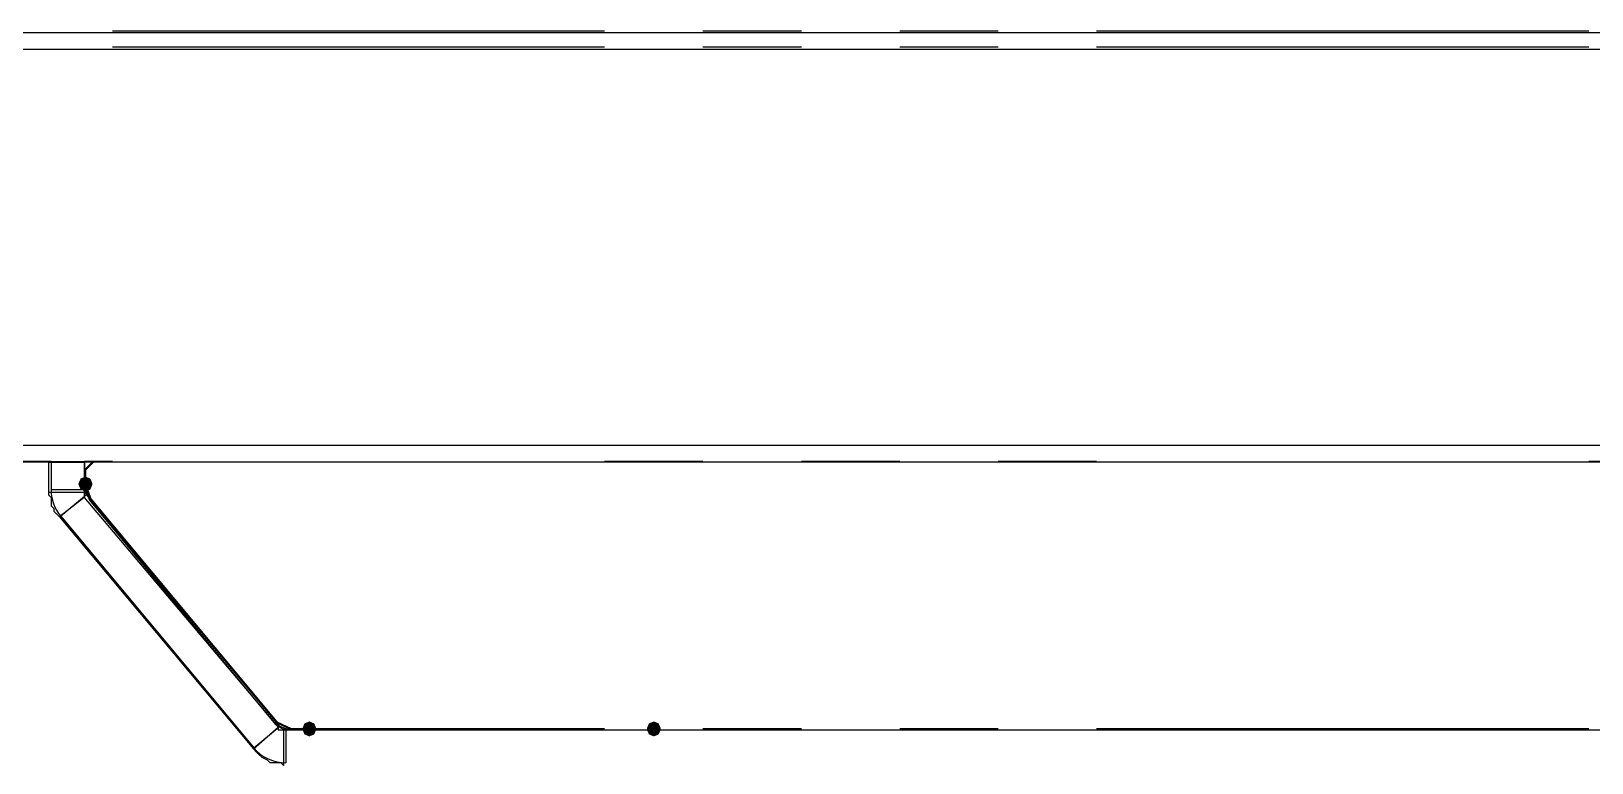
# Model space of a CAD drawing. Extents: x 3 to 592, y 5 to 207.
# Drawn here: x 76.12 to 96.25, y 75.39 to 84.83 of the extents above; entities that cross this region are included whole.
import ezdxf

# ---------------------------------------------------------------- set-up
doc = ezdxf.new("R2010")
doc.units = 0
doc.layers.get('0').update_dxf_attribs({"linetype": 'CONTINUOUS'})

msp = doc.modelspace()

# ---------------------------------------------------------------- hatches: boundary and pattern name
h = msp.add_hatch(color=7)
h.dxf.hatch_style = 2
h.paths.add_polyline_path([(76.728602, 78.991531), (76.755027, 79.055064), (76.818561, 79.081489), (76.882094, 79.055064), (76.908519, 78.991531), (76.908519, 78.977772), (76.882094, 78.914239), (76.818561, 78.887814), (76.755027, 78.914239), (76.728602, 78.977772)])
h = msp.add_hatch(color=7)
h.dxf.hatch_style = 2
h.paths.add_polyline_path([(76.728602, 78.991531), (76.755027, 79.055064), (76.818561, 79.081489), (76.882094, 79.055064), (76.908519, 78.991531), (76.908519, 78.977772), (76.882094, 78.914239), (76.818561, 78.887814), (76.755027, 78.914239), (76.728602, 78.977772)])
h = msp.add_hatch(color=7)
h.dxf.hatch_style = 2
h.paths.add_polyline_path([(76.728602, 78.991531), (76.755027, 79.055064), (76.818561, 79.081489), (76.882094, 79.055064), (76.908519, 78.991531), (76.908519, 78.977772), (76.882094, 78.914239), (76.818561, 78.887814), (76.755027, 78.914239), (76.728602, 78.977772)])
h = msp.add_hatch(color=7)
h.dxf.hatch_style = 2
h.paths.add_polyline_path([(76.728602, 78.991531), (76.755027, 79.055064), (76.818561, 79.081489), (76.882094, 79.055064), (76.908519, 78.991531), (76.908519, 78.977772), (76.882094, 78.914239), (76.818561, 78.887814), (76.755027, 78.914239), (76.728602, 78.977772)])
h = msp.add_hatch(color=7)
h.dxf.hatch_style = 2
h.paths.add_polyline_path([(76.728602, 78.991531), (76.755027, 79.055064), (76.818561, 79.081489), (76.882094, 79.055064), (76.908519, 78.991531), (76.908519, 78.977772), (76.882094, 78.914239), (76.818561, 78.887814), (76.755027, 78.914239), (76.728602, 78.977772)])
h = msp.add_hatch(color=7)
h.dxf.hatch_style = 2
h.paths.add_polyline_path([(76.728602, 78.991531), (76.755027, 79.055064), (76.818561, 79.081489), (76.882094, 79.055064), (76.908519, 78.991531), (76.908519, 78.977772), (76.882094, 78.914239), (76.818561, 78.887814), (76.755027, 78.914239), (76.728602, 78.977772)])
h = msp.add_hatch(color=7)
h.dxf.hatch_style = 2
h.paths.add_polyline_path([(76.728602, 78.991531), (76.755027, 79.055064), (76.818561, 79.081489), (76.882094, 79.055064), (76.908519, 78.991531), (76.908519, 78.977772), (76.882094, 78.914239), (76.818561, 78.887814), (76.755027, 78.914239), (76.728602, 78.977772)])
h = msp.add_hatch(color=7)
h.dxf.hatch_style = 2
h.paths.add_polyline_path([(76.728602, 78.991531), (76.755027, 79.055064), (76.818561, 79.081489), (76.882094, 79.055064), (76.908519, 78.991531), (76.908519, 78.977772), (76.882094, 78.914239), (76.818561, 78.887814), (76.755027, 78.914239), (76.728602, 78.977772)])
h = msp.add_hatch(color=7)
h.dxf.hatch_style = 2
h.paths.add_polyline_path([(79.617499, 75.830606), (79.643925, 75.894139), (79.707458, 75.920565), (79.770991, 75.894139), (79.797416, 75.830606), (79.797416, 75.816848), (79.770991, 75.753315), (79.707458, 75.72689), (79.643925, 75.753315), (79.617499, 75.816848)])
h = msp.add_hatch(color=7)
h.dxf.hatch_style = 2
h.paths.add_polyline_path([(79.617499, 75.830606), (79.643925, 75.894139), (79.707458, 75.920565), (79.770991, 75.894139), (79.797416, 75.830606), (79.797416, 75.816848), (79.770991, 75.753315), (79.707458, 75.72689), (79.643925, 75.753315), (79.617499, 75.816848)])
h = msp.add_hatch(color=7)
h.dxf.hatch_style = 2
h.paths.add_polyline_path([(79.617499, 75.830606), (79.643925, 75.894139), (79.707458, 75.920565), (79.770991, 75.894139), (79.797416, 75.830606), (79.797416, 75.816848), (79.770991, 75.753315), (79.707458, 75.72689), (79.643925, 75.753315), (79.617499, 75.816848)])
h = msp.add_hatch(color=7)
h.dxf.hatch_style = 2
h.paths.add_polyline_path([(79.617499, 75.830606), (79.643925, 75.894139), (79.707458, 75.920565), (79.770991, 75.894139), (79.797416, 75.830606), (79.797416, 75.816848), (79.770991, 75.753315), (79.707458, 75.72689), (79.643925, 75.753315), (79.617499, 75.816848)])
h = msp.add_hatch(color=7)
h.dxf.hatch_style = 2
h.paths.add_polyline_path([(79.617499, 75.830606), (79.643925, 75.894139), (79.707458, 75.920565), (79.770991, 75.894139), (79.797416, 75.830606), (79.797416, 75.816848), (79.770991, 75.753315), (79.707458, 75.72689), (79.643925, 75.753315), (79.617499, 75.816848)])
h = msp.add_hatch(color=7)
h.dxf.hatch_style = 2
h.paths.add_polyline_path([(79.617499, 75.830606), (79.643925, 75.894139), (79.707458, 75.920565), (79.770991, 75.894139), (79.797416, 75.830606), (79.797416, 75.816848), (79.770991, 75.753315), (79.707458, 75.72689), (79.643925, 75.753315), (79.617499, 75.816848)])
h = msp.add_hatch(color=7)
h.dxf.hatch_style = 2
h.paths.add_polyline_path([(79.617499, 75.830606), (79.643925, 75.894139), (79.707458, 75.920565), (79.770991, 75.894139), (79.797416, 75.830606), (79.797416, 75.816848), (79.770991, 75.753315), (79.707458, 75.72689), (79.643925, 75.753315), (79.617499, 75.816848)])
h = msp.add_hatch(color=7)
h.dxf.hatch_style = 2
h.paths.add_polyline_path([(79.617499, 75.830606), (79.643925, 75.894139), (79.707458, 75.920565), (79.770991, 75.894139), (79.797416, 75.830606), (79.797416, 75.816848), (79.770991, 75.753315), (79.707458, 75.72689), (79.643925, 75.753315), (79.617499, 75.816848)])
h = msp.add_hatch(color=7)
h.dxf.hatch_style = 2
h.paths.add_polyline_path([(84.241852, 75.816742), (84.215426, 75.753209), (84.151893, 75.726784), (84.08836, 75.753209), (84.061935, 75.816742), (84.061935, 75.830501), (84.08836, 75.894034), (84.151893, 75.920459), (84.215426, 75.894034), (84.241852, 75.830501)])
h = msp.add_hatch(color=7)
h.dxf.hatch_style = 2
h.paths.add_polyline_path([(84.241852, 75.816742), (84.215426, 75.753209), (84.151893, 75.726784), (84.08836, 75.753209), (84.061935, 75.816742), (84.061935, 75.830501), (84.08836, 75.894034), (84.151893, 75.920459), (84.215426, 75.894034), (84.241852, 75.830501)])
h = msp.add_hatch(color=7)
h.dxf.hatch_style = 2
h.paths.add_polyline_path([(84.241852, 75.816742), (84.215426, 75.753209), (84.151893, 75.726784), (84.08836, 75.753209), (84.061935, 75.816742), (84.061935, 75.830501), (84.08836, 75.894034), (84.151893, 75.920459), (84.215426, 75.894034), (84.241852, 75.830501)])
h = msp.add_hatch(color=7)
h.dxf.hatch_style = 2
h.paths.add_polyline_path([(84.241852, 75.816742), (84.215426, 75.753209), (84.151893, 75.726784), (84.08836, 75.753209), (84.061935, 75.816742), (84.061935, 75.830501), (84.08836, 75.894034), (84.151893, 75.920459), (84.215426, 75.894034), (84.241852, 75.830501)])
h = msp.add_hatch(color=7)
h.dxf.hatch_style = 2
h.paths.add_polyline_path([(84.241852, 75.816742), (84.215426, 75.753209), (84.151893, 75.726784), (84.08836, 75.753209), (84.061935, 75.816742), (84.061935, 75.830501), (84.08836, 75.894034), (84.151893, 75.920459), (84.215426, 75.894034), (84.241852, 75.830501)])
h = msp.add_hatch(color=7)
h.dxf.hatch_style = 2
h.paths.add_polyline_path([(84.241852, 75.816742), (84.215426, 75.753209), (84.151893, 75.726784), (84.08836, 75.753209), (84.061935, 75.816742), (84.061935, 75.830501), (84.08836, 75.894034), (84.151893, 75.920459), (84.215426, 75.894034), (84.241852, 75.830501)])
h = msp.add_hatch(color=7)
h.dxf.hatch_style = 2
h.paths.add_polyline_path([(84.241852, 75.816742), (84.215426, 75.753209), (84.151893, 75.726784), (84.08836, 75.753209), (84.061935, 75.816742), (84.061935, 75.830501), (84.08836, 75.894034), (84.151893, 75.920459), (84.215426, 75.894034), (84.241852, 75.830501)])
h = msp.add_hatch(color=7)
h.dxf.hatch_style = 2
h.paths.add_polyline_path([(84.241852, 75.816742), (84.215426, 75.753209), (84.151893, 75.726784), (84.08836, 75.753209), (84.061935, 75.816742), (84.061935, 75.830501), (84.08836, 75.894034), (84.151893, 75.920459), (84.215426, 75.894034), (84.241852, 75.830501)])

# ---------------------------------------------------------------- linework, layer by layer
at = {"color": 7}
for points in [[(119.521111, 84.807778), (66.533889, 84.807778)], [(83.515659, 84.830638), (77.165659, 84.830638)], [(83.515659, 84.830638), (77.165659, 84.830638)], [(83.515659, 84.830638), (77.165659, 84.830638)], [(83.515659, 84.830638), (77.165659, 84.830638)], [(83.515659, 84.830638), (77.165659, 84.830638)], [(83.515659, 84.830638), (77.165659, 84.830638)], [(83.515659, 84.830638), (77.165659, 84.830638)], [(83.515659, 84.830638), (77.165659, 84.830638)], [(86.055659, 84.830638), (84.785659, 84.830638)], [(86.055659, 84.830638), (84.785659, 84.830638)], [(86.055659, 84.830638), (84.785659, 84.830638)], [(86.055659, 84.830638), (84.785659, 84.830638)], [(86.055659, 84.830638), (84.785659, 84.830638)], [(86.055659, 84.830638), (84.785659, 84.830638)], [(86.055659, 84.830638), (84.785659, 84.830638)], [(86.055659, 84.830638), (84.785659, 84.830638)], [(88.595659, 84.830638), (87.325659, 84.830638)], [(88.595659, 84.830638), (87.325659, 84.830638)], [(88.595659, 84.830638), (87.325659, 84.830638)], [(88.595659, 84.830638), (87.325659, 84.830638)], [(88.595659, 84.830638), (87.325659, 84.830638)], [(88.595659, 84.830638), (87.325659, 84.830638)], [(88.595659, 84.830638), (87.325659, 84.830638)], [(88.595659, 84.830638), (87.325659, 84.830638)], [(96.215659, 84.830638), (89.865659, 84.830638)], [(96.215659, 84.830638), (89.865659, 84.830638)], [(96.215659, 84.830638), (89.865659, 84.830638)], [(96.215659, 84.830638), (89.865659, 84.830638)], [(96.215659, 84.830638), (89.865659, 84.830638)], [(96.215659, 84.830638), (89.865659, 84.830638)], [(96.215659, 84.830638), (89.865659, 84.830638)], [(96.215659, 84.830638), (89.865659, 84.830638)], [(121.073333, 84.596111), (64.946389, 84.596111)], [(83.515941, 84.622358), (77.165941, 84.622358)], [(83.515941, 84.622358), (77.165941, 84.622358)], [(83.515941, 84.622358), (77.165941, 84.622358)], [(83.515941, 84.622358), (77.165941, 84.622358)], [(83.515941, 84.622358), (77.165941, 84.622358)], [(83.515941, 84.622358), (77.165941, 84.622358)], [(83.515941, 84.622358), (77.165941, 84.622358)], [(83.515941, 84.622358), (77.165941, 84.622358)], [(86.055941, 84.622358), (84.785941, 84.622358)], [(86.055941, 84.622358), (84.785941, 84.622358)], [(86.055941, 84.622358), (84.785941, 84.622358)], [(86.055941, 84.622358), (84.785941, 84.622358)], [(86.055941, 84.622358), (84.785941, 84.622358)], [(86.055941, 84.622358), (84.785941, 84.622358)], [(86.055941, 84.622358), (84.785941, 84.622358)], [(86.055941, 84.622358), (84.785941, 84.622358)], [(88.595941, 84.622358), (87.325941, 84.622358)], [(88.595941, 84.622358), (87.325941, 84.622358)], [(88.595941, 84.622358), (87.325941, 84.622358)], [(88.595941, 84.622358), (87.325941, 84.622358)], [(88.595941, 84.622358), (87.325941, 84.622358)], [(88.595941, 84.622358), (87.325941, 84.622358)], [(88.595941, 84.622358), (87.325941, 84.622358)], [(88.595941, 84.622358), (87.325941, 84.622358)], [(96.215941, 84.622358), (89.865941, 84.622358)], [(96.215941, 84.622358), (89.865941, 84.622358)], [(96.215941, 84.622358), (89.865941, 84.622358)], [(96.215941, 84.622358), (89.865941, 84.622358)], [(96.215941, 84.622358), (89.865941, 84.622358)], [(96.215941, 84.622358), (89.865941, 84.622358)], [(96.215941, 84.622358), (89.865941, 84.622358)], [(96.215941, 84.622358), (89.865941, 84.622358)], [(124.1425, 79.480833), (61.9125, 79.480833)], [(77.165764, 79.483338), (70.815764, 79.483338)], [(77.165764, 79.483338), (70.815764, 79.483338)], [(77.165764, 79.483338), (70.815764, 79.483338)], [(77.165764, 79.483338), (70.815764, 79.483338)], [(77.165764, 79.483338), (70.815764, 79.483338)], [(77.165764, 79.483338), (70.815764, 79.483338)], [(77.165764, 79.483338), (70.815764, 79.483338)], [(77.165764, 79.483338), (70.815764, 79.483338)], [(79.705764, 79.483338), (78.435764, 79.483338)], [(79.705764, 79.483338), (78.435764, 79.483338)], [(79.705764, 79.483338), (78.435764, 79.483338)], [(79.705764, 79.483338), (78.435764, 79.483338)], [(79.705764, 79.483338), (78.435764, 79.483338)], [(79.705764, 79.483338), (78.435764, 79.483338)], [(79.705764, 79.483338), (78.435764, 79.483338)], [(79.705764, 79.483338), (78.435764, 79.483338)], [(82.245764, 79.483338), (80.975764, 79.483338)], [(82.245764, 79.483338), (80.975764, 79.483338)], [(82.245764, 79.483338), (80.975764, 79.483338)], [(82.245764, 79.483338), (80.975764, 79.483338)], [(82.245764, 79.483338), (80.975764, 79.483338)], [(82.245764, 79.483338), (80.975764, 79.483338)], [(82.245764, 79.483338), (80.975764, 79.483338)], [(82.245764, 79.483338), (80.975764, 79.483338)], [(89.865764, 79.483338), (83.515764, 79.483338)], [(89.865764, 79.483338), (83.515764, 79.483338)], [(89.865764, 79.483338), (83.515764, 79.483338)], [(89.865764, 79.483338), (83.515764, 79.483338)], [(89.865764, 79.483338), (83.515764, 79.483338)], [(89.865764, 79.483338), (83.515764, 79.483338)], [(89.865764, 79.483338), (83.515764, 79.483338)], [(89.865764, 79.483338), (83.515764, 79.483338)], [(92.405764, 79.483338), (91.135764, 79.483338)], [(92.405764, 79.483338), (91.135764, 79.483338)], [(92.405764, 79.483338), (91.135764, 79.483338)], [(92.405764, 79.483338), (91.135764, 79.483338)], [(92.405764, 79.483338), (91.135764, 79.483338)], [(92.405764, 79.483338), (91.135764, 79.483338)], [(92.405764, 79.483338), (91.135764, 79.483338)], [(92.405764, 79.483338), (91.135764, 79.483338)], [(94.945764, 79.483338), (93.675764, 79.483338)], [(94.945764, 79.483338), (93.675764, 79.483338)], [(94.945764, 79.483338), (93.675764, 79.483338)], [(94.945764, 79.483338), (93.675764, 79.483338)], [(94.945764, 79.483338), (93.675764, 79.483338)], [(94.945764, 79.483338), (93.675764, 79.483338)], [(94.945764, 79.483338), (93.675764, 79.483338)], [(94.945764, 79.483338), (93.675764, 79.483338)], [(102.565764, 79.483338), (96.215764, 79.483338)], [(102.565764, 79.483338), (96.215764, 79.483338)], [(102.565764, 79.483338), (96.215764, 79.483338)], [(102.565764, 79.483338), (96.215764, 79.483338)], [(102.565764, 79.483338), (96.215764, 79.483338)], [(102.565764, 79.483338), (96.215764, 79.483338)], [(102.565764, 79.483338), (96.215764, 79.483338)], [(102.565764, 79.483338), (96.215764, 79.483338)], [(76.341111, 79.269167), (61.9125, 79.269167)], [(76.374131, 79.275058), (72.327064, 79.275058)], [(76.374131, 79.275058), (72.327064, 79.275058)], [(76.374131, 79.275058), (72.327064, 79.275058)], [(76.374131, 79.275058), (72.327064, 79.275058)], [(76.374131, 79.275058), (72.327064, 79.275058)], [(76.374131, 79.275058), (72.327064, 79.275058)], [(76.374131, 79.275058), (72.327064, 79.275058)], [(76.374131, 79.275058), (72.327064, 79.275058)], [(76.341111, 79.269167), (76.799722, 79.269167)], [(76.341111, 79.269167), (76.341111, 78.881111)], [(76.374131, 79.275058), (76.80452, 79.275058)], [(76.374131, 79.275058), (76.374131, 78.915577)], [(76.374131, 79.275058), (76.80452, 79.275058)], [(76.374131, 79.275058), (76.374131, 78.915577)], [(76.374131, 79.275058), (76.80452, 79.275058)], [(76.374131, 79.275058), (76.374131, 78.915577)], [(76.374131, 79.275058), (76.80452, 79.275058)], [(76.374131, 79.275058), (76.374131, 78.915577)], [(76.374131, 79.275058), (76.80452, 79.275058)], [(76.374131, 79.275058), (76.374131, 78.915577)], [(76.374131, 79.275058), (76.80452, 79.275058)], [(76.374131, 79.275058), (76.374131, 78.915577)], [(76.374131, 79.275058), (76.80452, 79.275058)], [(76.374131, 79.275058), (76.374131, 78.915577)], [(76.374131, 79.275058), (76.80452, 79.275058)], [(76.374131, 79.275058), (76.374131, 78.915577)], [(76.905556, 79.269167), (76.799722, 79.163333)], [(76.799722, 79.269167), (76.799722, 78.881111)], [(109.255278, 79.269167), (76.799722, 79.269167)], [(76.799722, 79.163333), (76.799722, 78.986944)], [(76.804696, 79.275058), (76.804696, 78.915577)], [(76.804696, 79.275058), (76.804696, 78.915577)], [(76.804696, 79.275058), (76.804696, 78.915577)], [(76.804696, 79.275058), (76.804696, 78.915577)], [(76.804696, 79.275058), (76.804696, 78.915577)], [(76.804696, 79.275058), (76.804696, 78.915577)], [(76.804696, 79.275058), (76.804696, 78.915577)], [(76.804696, 79.275058), (76.804696, 78.915577)], [(77.165659, 79.275058), (76.804767, 79.275058)], [(77.165659, 79.275058), (76.804767, 79.275058)], [(77.165659, 79.275058), (76.804767, 79.275058)], [(77.165659, 79.275058), (76.804767, 79.275058)], [(77.165659, 79.275058), (76.804767, 79.275058)], [(77.165659, 79.275058), (76.804767, 79.275058)], [(77.165659, 79.275058), (76.804767, 79.275058)], [(77.165659, 79.275058), (76.804767, 79.275058)], [(76.929686, 79.275058), (76.818561, 79.163933)], [(76.929686, 79.275058), (76.818561, 79.163933)], [(76.929686, 79.275058), (76.818561, 79.163933)], [(76.929686, 79.275058), (76.818561, 79.163933)], [(76.929686, 79.275058), (76.818561, 79.163933)], [(76.929686, 79.275058), (76.818561, 79.163933)], [(76.929686, 79.275058), (76.818561, 79.163933)], [(76.929686, 79.275058), (76.818561, 79.163933)], [(76.818561, 79.163968), (76.818561, 78.99146)], [(76.818561, 79.163968), (76.818561, 78.99146)], [(76.818561, 79.163968), (76.818561, 78.99146)], [(76.818561, 79.163968), (76.818561, 78.99146)], [(76.818561, 79.163968), (76.818561, 78.99146)], [(76.818561, 79.163968), (76.818561, 78.99146)], [(76.818561, 79.163968), (76.818561, 78.99146)], [(76.818561, 79.163968), (76.818561, 78.99146)], [(84.785659, 79.275058), (83.515659, 79.275058)], [(84.785659, 79.275058), (83.515659, 79.275058)], [(84.785659, 79.275058), (83.515659, 79.275058)], [(84.785659, 79.275058), (83.515659, 79.275058)], [(84.785659, 79.275058), (83.515659, 79.275058)], [(84.785659, 79.275058), (83.515659, 79.275058)], [(84.785659, 79.275058), (83.515659, 79.275058)], [(84.785659, 79.275058), (83.515659, 79.275058)], [(87.325659, 79.275058), (86.055659, 79.275058)], [(87.325659, 79.275058), (86.055659, 79.275058)], [(87.325659, 79.275058), (86.055659, 79.275058)], [(87.325659, 79.275058), (86.055659, 79.275058)], [(87.325659, 79.275058), (86.055659, 79.275058)], [(87.325659, 79.275058), (86.055659, 79.275058)], [(87.325659, 79.275058), (86.055659, 79.275058)], [(87.325659, 79.275058), (86.055659, 79.275058)], [(89.865659, 79.275058), (88.595659, 79.275058)], [(89.865659, 79.275058), (88.595659, 79.275058)], [(89.865659, 79.275058), (88.595659, 79.275058)], [(89.865659, 79.275058), (88.595659, 79.275058)], [(89.865659, 79.275058), (88.595659, 79.275058)], [(89.865659, 79.275058), (88.595659, 79.275058)], [(89.865659, 79.275058), (88.595659, 79.275058)], [(89.865659, 79.275058), (88.595659, 79.275058)], [(97.485659, 79.275058), (96.215659, 79.275058)], [(97.485659, 79.275058), (96.215659, 79.275058)], [(97.485659, 79.275058), (96.215659, 79.275058)], [(97.485659, 79.275058), (96.215659, 79.275058)], [(97.485659, 79.275058), (96.215659, 79.275058)], [(97.485659, 79.275058), (96.215659, 79.275058)], [(97.485659, 79.275058), (96.215659, 79.275058)], [(97.485659, 79.275058), (96.215659, 79.275058)], [(76.799722, 78.986944), (76.870278, 78.775278)], [(76.799722, 78.986944), (76.799722, 78.951667)], [(76.799722, 78.951667), (76.870278, 78.775278)], [(76.818561, 78.991531), (76.889822, 78.795033)], [(76.818561, 78.991531), (76.889822, 78.795033)], [(76.818561, 78.991531), (76.889822, 78.795033)], [(76.818561, 78.991531), (76.889822, 78.795033)], [(76.818561, 78.991531), (76.889822, 78.795033)], [(76.818561, 78.991531), (76.889822, 78.795033)], [(76.818561, 78.991531), (76.889822, 78.795033)], [(76.818561, 78.991531), (76.889822, 78.795033)], [(76.818561, 78.977631), (76.889822, 78.781134)], [(76.818561, 78.977631), (76.889822, 78.781134)], [(76.818561, 78.977631), (76.889822, 78.781134)], [(76.818561, 78.977631), (76.889822, 78.781134)], [(76.818561, 78.977631), (76.889822, 78.781134)], [(76.818561, 78.977631), (76.889822, 78.781134)], [(76.818561, 78.977631), (76.889822, 78.781134)], [(76.818561, 78.977631), (76.889822, 78.781134)], [(76.341111, 78.881111), (76.799722, 78.881111)], [(76.341111, 78.881111), (76.341111, 78.845833), (76.376389, 78.810556), (76.376389, 78.775278), (76.376389, 78.704722), (76.411667, 78.669444), (76.411667, 78.634167), (76.446944, 78.598889), (76.482222, 78.563611)], [(76.374131, 78.915613), (76.80452, 78.915613)], [(76.374131, 78.915613), (76.376248, 78.868693), (76.382245, 78.822127), (76.392476, 78.775913), (76.406587, 78.73111), (76.424226, 78.687718), (76.446098, 78.646091), (76.471145, 78.606227), (76.49972, 78.568832)], [(76.374131, 78.915613), (76.80452, 78.915613)], [(76.374131, 78.915613), (76.376248, 78.868693), (76.382245, 78.822127), (76.392476, 78.775913), (76.406587, 78.73111), (76.424226, 78.687718), (76.446098, 78.646091), (76.471145, 78.606227), (76.49972, 78.568832)], [(76.374131, 78.915613), (76.80452, 78.915613)], [(76.374131, 78.915613), (76.376248, 78.868693), (76.382245, 78.822127), (76.392476, 78.775913), (76.406587, 78.73111), (76.424226, 78.687718), (76.446098, 78.646091), (76.471145, 78.606227), (76.49972, 78.568832)], [(76.374131, 78.915613), (76.80452, 78.915613)], [(76.374131, 78.915613), (76.376248, 78.868693), (76.382245, 78.822127), (76.392476, 78.775913), (76.406587, 78.73111), (76.424226, 78.687718), (76.446098, 78.646091), (76.471145, 78.606227), (76.49972, 78.568832)], [(76.374131, 78.915613), (76.80452, 78.915613)], [(76.374131, 78.915613), (76.376248, 78.868693), (76.382245, 78.822127), (76.392476, 78.775913), (76.406587, 78.73111), (76.424226, 78.687718), (76.446098, 78.646091), (76.471145, 78.606227), (76.49972, 78.568832)], [(76.374131, 78.915613), (76.80452, 78.915613)], [(76.374131, 78.915613), (76.376248, 78.868693), (76.382245, 78.822127), (76.392476, 78.775913), (76.406587, 78.73111), (76.424226, 78.687718), (76.446098, 78.646091), (76.471145, 78.606227), (76.49972, 78.568832)], [(76.374131, 78.915613), (76.80452, 78.915613)], [(76.374131, 78.915613), (76.376248, 78.868693), (76.382245, 78.822127), (76.392476, 78.775913), (76.406587, 78.73111), (76.424226, 78.687718), (76.446098, 78.646091), (76.471145, 78.606227), (76.49972, 78.568832)], [(76.374131, 78.915613), (76.80452, 78.915613)], [(76.374131, 78.915613), (76.376248, 78.868693), (76.382245, 78.822127), (76.392476, 78.775913), (76.406587, 78.73111), (76.424226, 78.687718), (76.446098, 78.646091), (76.471145, 78.606227), (76.49972, 78.568832)], [(76.799722, 78.810556), (76.482222, 78.563611)], [(76.830414, 78.844493), (76.499508, 78.568973)], [(76.830414, 78.844493), (76.499508, 78.568973)], [(76.830414, 78.844493), (76.499508, 78.568973)], [(76.830414, 78.844493), (76.499508, 78.568973)], [(76.830414, 78.844493), (76.499508, 78.568973)], [(76.830414, 78.844493), (76.499508, 78.568973)], [(76.830414, 78.844493), (76.499508, 78.568973)], [(76.830414, 78.844493), (76.499508, 78.568973)], [(76.799722, 78.881111), (76.799722, 78.845833), (76.799722, 78.810556)], [(76.799722, 78.810556), (79.304444, 75.847222)], [(76.804696, 78.915613), (76.80646, 78.896563), (76.811399, 78.877866), (76.819513, 78.860227), (76.830449, 78.844352)], [(76.804696, 78.915613), (76.80646, 78.896563), (76.811399, 78.877866), (76.819513, 78.860227), (76.830449, 78.844352)], [(76.804696, 78.915613), (76.80646, 78.896563), (76.811399, 78.877866), (76.819513, 78.860227), (76.830449, 78.844352)], [(76.804696, 78.915613), (76.80646, 78.896563), (76.811399, 78.877866), (76.819513, 78.860227), (76.830449, 78.844352)], [(76.804696, 78.915613), (76.80646, 78.896563), (76.811399, 78.877866), (76.819513, 78.860227), (76.830449, 78.844352)], [(76.804696, 78.915613), (76.80646, 78.896563), (76.811399, 78.877866), (76.819513, 78.860227), (76.830449, 78.844352)], [(76.804696, 78.915613), (76.80646, 78.896563), (76.811399, 78.877866), (76.819513, 78.860227), (76.830449, 78.844352)], [(76.804696, 78.915613), (76.80646, 78.896563), (76.811399, 78.877866), (76.819513, 78.860227), (76.830449, 78.844352)], [(76.830414, 78.844493), (79.320319, 75.856818)], [(76.830414, 78.844493), (79.320319, 75.856818)], [(76.830414, 78.844493), (79.320319, 75.856818)], [(76.830414, 78.844493), (79.320319, 75.856818)], [(76.830414, 78.844493), (79.320319, 75.856818)], [(76.830414, 78.844493), (79.320319, 75.856818)], [(76.830414, 78.844493), (79.320319, 75.856818)], [(76.830414, 78.844493), (79.320319, 75.856818)], [(76.870278, 78.775278), (79.269167, 75.8825)], [(76.870278, 78.775278), (79.269167, 75.8825)], [(76.889681, 78.795069), (79.288922, 75.916049)], [(76.889681, 78.795069), (79.288922, 75.916049)], [(76.889681, 78.795069), (79.288922, 75.916049)], [(76.889681, 78.795069), (79.288922, 75.916049)], [(76.889681, 78.795069), (79.288922, 75.916049)], [(76.889681, 78.795069), (79.288922, 75.916049)], [(76.889681, 78.795069), (79.288922, 75.916049)], [(76.889681, 78.795069), (79.288922, 75.916049)], [(76.889681, 78.781169), (79.288922, 75.90215)], [(76.889681, 78.781169), (79.288922, 75.90215)], [(76.889681, 78.781169), (79.288922, 75.90215)], [(76.889681, 78.781169), (79.288922, 75.90215)], [(76.889681, 78.781169), (79.288922, 75.90215)], [(76.889681, 78.781169), (79.288922, 75.90215)], [(76.889681, 78.781169), (79.288922, 75.90215)], [(76.889681, 78.781169), (79.288922, 75.90215)], [(76.482222, 78.563611), (78.986944, 75.565)], [(76.499685, 78.568867), (78.98959, 75.581192)], [(76.499685, 78.568867), (78.98959, 75.581192)], [(76.499685, 78.568867), (78.98959, 75.581192)], [(76.499685, 78.568867), (78.98959, 75.581192)], [(76.499685, 78.568867), (78.98959, 75.581192)], [(76.499685, 78.568867), (78.98959, 75.581192)], [(76.499685, 78.568867), (78.98959, 75.581192)], [(76.499685, 78.568867), (78.98959, 75.581192)], [(79.288922, 75.915979), (79.471308, 75.830606)], [(79.288922, 75.915979), (79.471308, 75.830606)], [(79.288922, 75.915979), (79.471308, 75.830606)], [(79.288922, 75.915979), (79.471308, 75.830606)], [(79.288922, 75.915979), (79.471308, 75.830606)], [(79.288922, 75.915979), (79.471308, 75.830606)], [(79.288922, 75.915979), (79.471308, 75.830606)], [(79.288922, 75.915979), (79.471308, 75.830606)], [(78.986944, 75.565), (79.304444, 75.847222)], [(78.989484, 75.581087), (79.32039, 75.856606)], [(78.989484, 75.581087), (79.32039, 75.856606)], [(78.989484, 75.581087), (79.32039, 75.856606)], [(78.989484, 75.581087), (79.32039, 75.856606)], [(78.989484, 75.581087), (79.32039, 75.856606)], [(78.989484, 75.581087), (79.32039, 75.856606)], [(78.989484, 75.581087), (79.32039, 75.856606)], [(78.989484, 75.581087), (79.32039, 75.856606)], [(79.269167, 75.8825), (79.445556, 75.811944)], [(79.269167, 75.8825), (79.445556, 75.811944)], [(79.288922, 75.902079), (79.471308, 75.816707)], [(79.288922, 75.902079), (79.471308, 75.816707)], [(79.288922, 75.902079), (79.471308, 75.816707)], [(79.288922, 75.902079), (79.471308, 75.816707)], [(79.288922, 75.902079), (79.471308, 75.816707)], [(79.288922, 75.902079), (79.471308, 75.816707)], [(79.288922, 75.902079), (79.471308, 75.816707)], [(79.288922, 75.902079), (79.471308, 75.816707)], [(79.304444, 75.847222), (79.304444, 75.811944), (79.339722, 75.811944), (79.375, 75.811944)], [(79.320249, 75.856712), (79.337888, 75.839779), (79.358349, 75.827079), (79.369638, 75.822845), (79.381632, 75.819318), (79.393627, 75.817554), (79.405621, 75.816848)], [(79.320249, 75.856712), (79.337888, 75.839779), (79.358349, 75.827079), (79.369638, 75.822845), (79.381632, 75.819318), (79.393627, 75.817554), (79.405621, 75.816848)], [(79.320249, 75.856712), (79.337888, 75.839779), (79.358349, 75.827079), (79.369638, 75.822845), (79.381632, 75.819318), (79.393627, 75.817554), (79.405621, 75.816848)], [(79.320249, 75.856712), (79.337888, 75.839779), (79.358349, 75.827079), (79.369638, 75.822845), (79.381632, 75.819318), (79.393627, 75.817554), (79.405621, 75.816848)], [(79.320249, 75.856712), (79.337888, 75.839779), (79.358349, 75.827079), (79.369638, 75.822845), (79.381632, 75.819318), (79.393627, 75.817554), (79.405621, 75.816848)], [(79.320249, 75.856712), (79.337888, 75.839779), (79.358349, 75.827079), (79.369638, 75.822845), (79.381632, 75.819318), (79.393627, 75.817554), (79.405621, 75.816848)], [(79.320249, 75.856712), (79.337888, 75.839779), (79.358349, 75.827079), (79.369638, 75.822845), (79.381632, 75.819318), (79.393627, 75.817554), (79.405621, 75.816848)], [(79.320249, 75.856712), (79.337888, 75.839779), (79.358349, 75.827079), (79.369638, 75.822845), (79.381632, 75.819318), (79.393627, 75.817554), (79.405621, 75.816848)], [(79.375, 75.811944), (79.375, 75.353333)], [(79.375, 75.811944), (106.644722, 75.811944)], [(79.405586, 75.816742), (79.405586, 75.386353)], [(79.405586, 75.816742), (83.5158, 75.816742)], [(79.405586, 75.816742), (79.405586, 75.386353)], [(79.405586, 75.816742), (83.5158, 75.816742)], [(79.405586, 75.816742), (79.405586, 75.386353)], [(79.405586, 75.816742), (83.5158, 75.816742)], [(79.405586, 75.816742), (79.405586, 75.386353)], [(79.405586, 75.816742), (83.5158, 75.816742)], [(79.405586, 75.816742), (79.405586, 75.386353)], [(79.405586, 75.816742), (83.5158, 75.816742)], [(79.405586, 75.816742), (79.405586, 75.386353)], [(79.405586, 75.816742), (83.5158, 75.816742)], [(79.405586, 75.816742), (79.405586, 75.386353)], [(79.405586, 75.816742), (83.5158, 75.816742)], [(79.405586, 75.816742), (79.405586, 75.386353)], [(79.405586, 75.816742), (83.5158, 75.816742)], [(79.445556, 75.811944), (106.609444, 75.811944)], [(79.471167, 75.830606), (83.515764, 75.830606)], [(79.471167, 75.830606), (83.515764, 75.830606)], [(79.471167, 75.830606), (83.515764, 75.830606)], [(79.471167, 75.830606), (83.515764, 75.830606)], [(79.471167, 75.830606), (83.515764, 75.830606)], [(79.471167, 75.830606), (83.515764, 75.830606)], [(79.471167, 75.830606), (83.515764, 75.830606)], [(79.471167, 75.830606), (83.515764, 75.830606)], [(84.785764, 75.830606), (86.055764, 75.830606)], [(84.785764, 75.830606), (86.055764, 75.830606)], [(84.785764, 75.830606), (86.055764, 75.830606)], [(84.785764, 75.830606), (86.055764, 75.830606)], [(84.785764, 75.830606), (86.055764, 75.830606)], [(84.785764, 75.830606), (86.055764, 75.830606)], [(84.785764, 75.830606), (86.055764, 75.830606)], [(84.785764, 75.830606), (86.055764, 75.830606)], [(84.7858, 75.816742), (86.0558, 75.816742)], [(84.7858, 75.816742), (86.0558, 75.816742)], [(84.7858, 75.816742), (86.0558, 75.816742)], [(84.7858, 75.816742), (86.0558, 75.816742)], [(84.7858, 75.816742), (86.0558, 75.816742)], [(84.7858, 75.816742), (86.0558, 75.816742)], [(84.7858, 75.816742), (86.0558, 75.816742)], [(84.7858, 75.816742), (86.0558, 75.816742)], [(87.325764, 75.830606), (88.595764, 75.830606)], [(87.325764, 75.830606), (88.595764, 75.830606)], [(87.325764, 75.830606), (88.595764, 75.830606)], [(87.325764, 75.830606), (88.595764, 75.830606)], [(87.325764, 75.830606), (88.595764, 75.830606)], [(87.325764, 75.830606), (88.595764, 75.830606)], [(87.325764, 75.830606), (88.595764, 75.830606)], [(87.325764, 75.830606), (88.595764, 75.830606)], [(87.3258, 75.816742), (88.5958, 75.816742)], [(87.3258, 75.816742), (88.5958, 75.816742)], [(87.3258, 75.816742), (88.5958, 75.816742)], [(87.3258, 75.816742), (88.5958, 75.816742)], [(87.3258, 75.816742), (88.5958, 75.816742)], [(87.3258, 75.816742), (88.5958, 75.816742)], [(87.3258, 75.816742), (88.5958, 75.816742)], [(87.3258, 75.816742), (88.5958, 75.816742)], [(89.865764, 75.830606), (96.215764, 75.830606)], [(89.865764, 75.830606), (96.215764, 75.830606)], [(89.865764, 75.830606), (96.215764, 75.830606)], [(89.865764, 75.830606), (96.215764, 75.830606)], [(89.865764, 75.830606), (96.215764, 75.830606)], [(89.865764, 75.830606), (96.215764, 75.830606)], [(89.865764, 75.830606), (96.215764, 75.830606)], [(89.865764, 75.830606), (96.215764, 75.830606)], [(89.8658, 75.816742), (96.2158, 75.816742)], [(89.8658, 75.816742), (96.2158, 75.816742)], [(89.8658, 75.816742), (96.2158, 75.816742)], [(89.8658, 75.816742), (96.2158, 75.816742)], [(89.8658, 75.816742), (96.2158, 75.816742)], [(89.8658, 75.816742), (96.2158, 75.816742)], [(89.8658, 75.816742), (96.2158, 75.816742)], [(89.8658, 75.816742), (96.2158, 75.816742)], [(78.986944, 75.565), (79.022222, 75.529722), (79.0575, 75.494444), (79.092778, 75.459167), (79.163333, 75.423889), (79.198611, 75.388611), (79.269167, 75.388611), (79.339722, 75.388611), (79.375, 75.353333)], [(78.989484, 75.581087), (79.029701, 75.537695), (79.074857, 75.498889), (79.12354, 75.465376), (79.175751, 75.437153), (79.230784, 75.415281), (79.287934, 75.399053), (79.346496, 75.389528), (79.405762, 75.386353)], [(78.989484, 75.581087), (79.029701, 75.537695), (79.074857, 75.498889), (79.12354, 75.465376), (79.175751, 75.437153), (79.230784, 75.415281), (79.287934, 75.399053), (79.346496, 75.389528), (79.405762, 75.386353)], [(78.989484, 75.581087), (79.029701, 75.537695), (79.074857, 75.498889), (79.12354, 75.465376), (79.175751, 75.437153), (79.230784, 75.415281), (79.287934, 75.399053), (79.346496, 75.389528), (79.405762, 75.386353)], [(78.989484, 75.581087), (79.029701, 75.537695), (79.074857, 75.498889), (79.12354, 75.465376), (79.175751, 75.437153), (79.230784, 75.415281), (79.287934, 75.399053), (79.346496, 75.389528), (79.405762, 75.386353)], [(78.989484, 75.581087), (79.029701, 75.537695), (79.074857, 75.498889), (79.12354, 75.465376), (79.175751, 75.437153), (79.230784, 75.415281), (79.287934, 75.399053), (79.346496, 75.389528), (79.405762, 75.386353)], [(78.989484, 75.581087), (79.029701, 75.537695), (79.074857, 75.498889), (79.12354, 75.465376), (79.175751, 75.437153), (79.230784, 75.415281), (79.287934, 75.399053), (79.346496, 75.389528), (79.405762, 75.386353)], [(78.989484, 75.581087), (79.029701, 75.537695), (79.074857, 75.498889), (79.12354, 75.465376), (79.175751, 75.437153), (79.230784, 75.415281), (79.287934, 75.399053), (79.346496, 75.389528), (79.405762, 75.386353)], [(78.989484, 75.581087), (79.029701, 75.537695), (79.074857, 75.498889), (79.12354, 75.465376), (79.175751, 75.437153), (79.230784, 75.415281), (79.287934, 75.399053), (79.346496, 75.389528), (79.405762, 75.386353)]]:
    msp.add_lwpolyline(points, dxfattribs=at)

doc.saveas('drawing.dxf')
